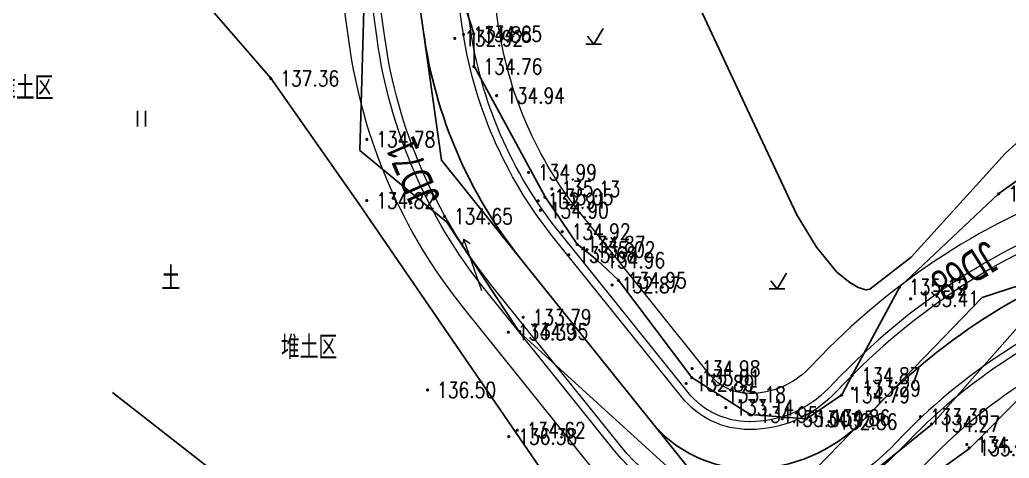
# Model space of a CAD drawing. Extents: x 529262 to 576451, y 2694391 to 2717535.
# Drawn here: x 562853.9 to 562917.1, y 2710498 to 2710526.1 of the extents above; entities that cross this region are included whole.
import ezdxf
from ezdxf.enums import TextEntityAlignment as Align

# ---------------------------------------------------------------- set-up
doc = ezdxf.new("R2010")
doc.units = 0
doc.linetypes.add('DASHED', pattern=[19.05, 12.7, -6.35])
for name, color, linetype in [('DMTZ', 8, 'Continuous'), ('GCD', 8, 'Continuous'), ('ZBTZ', 8, 'Continuous'), ('ZJ', 7, 'Continuous'), ('交点标注', 3, 'Continuous'), ('道路中线_04护管挡墙', 7, 'Continuous')]:
    doc.layers.add(name, color=color, linetype=linetype)
doc.layers.add('SXSS', color=5, linetype='Continuous', lineweight=0)
doc.styles.add('EICAD', font='fsdb_e.shx', dxfattribs={"width": 0.707, "height": 2, "bigfont": 'tjhzf.shx'})
doc.styles.add('HZ', font='rs.shx', dxfattribs={"width": 0.8, "bigfont": 'hztxt.shx'})
doc.linetypes.add('10421', pattern='A,2,[150,AAA.SHX,S=0.5,R=0,X=0,Y=0.5],1e-11', length=2)

# ---------------------------------------------------------------- blocks, each defined once
blk = doc.blocks.new('GC200')
at = {"linetype": 'Continuous', "const_width": 0.2, "flags": 128}
blk.add_lwpolyline([(-0.1, 0, 1), (0.1, 0, 1)], format="xyb", close=True, dxfattribs=at)
blk = doc.blocks.new('gc123')
at = {"color": 8}
for p, q in [((0, 0), (1.2, 2)), ((-1, 0), (1, 0)), ((0, 0), (-0.8, 1))]:
    blk.add_line(p, q, dxfattribs=at)
blk = doc.blocks.new('gc086')
at = {"color": 8}
for p, q in [((0, 0), (7, 0)), ((7, 0), (6.18, 0.57)), ((7, 0), (6.18, -0.57))]:
    blk.add_line(p, q, dxfattribs=at)
blk = doc.blocks.new('gc121')
at = {"color": 8}
for p, q in [((-0.5, -1), (-0.5, 1)), ((0.5, -1), (0.5, 1))]:
    blk.add_line(p, q, dxfattribs=at)

msp = doc.modelspace()

# ---------------------------------------------------------------- linework, layer by layer
at = {"layer": 'DMTZ', "linetype": '10421', "flags": 128}
for points in [[(562974.75, 2710442.749), (562972.221, 2710448.106), (562970.53, 2710457.924), (562970.588, 2710462.816), (562968.785, 2710465.91), (562965.618, 2710470.107), (562964.715, 2710471.076), (562964.683, 2710472.686), (562965.951, 2710474.902), (562968.103, 2710485.167), (562969.614, 2710489.535), (562971.349, 2710495.807), (562974.751, 2710500.717), (562975.789, 2710507.824), (562974.879, 2710510.167), (562971.31, 2710515.179), (562964.213, 2710518.086), (562956.712, 2710519.931), (562939.506, 2710518.475), (562935.726, 2710518.126), (562931.762, 2710518.288), (562929.3, 2710519.315), (562919.688, 2710517.249), (562916.468, 2710514.965), (562910.131, 2710508.998), (562907.098, 2710503.349), (562906.436, 2710502.096), (562904.175, 2710500.572), (562900.581, 2710500.839), (562896.864, 2710503.212), (562892.174, 2710509.435), (562890.793, 2710510.72), (562889.538, 2710511.732), (562887.479, 2710514.751), (562882.949, 2710523.099), (562882.932, 2710525.189), (562882.238, 2710527.399), (562883.799, 2710533.091), (562883.971, 2710540.381), (562884.533, 2710541.159), (562880.615, 2710548.025), (562877.384, 2710551.024), (562873.585, 2710553.819), (562871.27, 2710555.417), (562866.187, 2710554.863), (562864.035, 2710554.128), (562862.653, 2710554.187), (562854.416, 2710552.946), (562849.3, 2710552.984), (562844.828, 2710554.167), (562838.817, 2710556.934), (562838.273, 2710558.715), (562837.129, 2710561.856), (562835.427, 2710564.474), (562828.384, 2710572.825), (562826.351, 2710574.034), (562816.192, 2710586.281), (562809.61, 2710595.308), (562807.629, 2710596.472), (562803.713, 2710599.951), (562798.177, 2710607.245), (562792.142, 2710614.012), (562783.976, 2710622.925), (562784.583, 2710624.318), (562785.211, 2710624.551), (562787.2, 2710623.094), (562788.779, 2710623.401), (562790.508, 2710625.592), (562788.742, 2710630.515), (562788.088, 2710634.638), (562786.78, 2710636.602), (562786.639, 2710640.923), (562787.825, 2710645.241), (562787.853, 2710649.099), (562784.409, 2710653.639), (562785.16, 2710656.358), (562788.285, 2710662.328), (562794.012, 2710668.105), (562797.95, 2710670.849), (562807.487, 2710674.38), (562815.068, 2710676.668), (562817.722, 2710679.886), (562819.808, 2710683.864), (562817.75, 2710692.913), (562819.815, 2710697.495), (562820.162, 2710700.927), (562819.299, 2710705.399), (562817.923, 2710708.322), (562815.977, 2710712.962), (562813.994, 2710719.447), (562811.415, 2710723.52), (562810.681, 2710763.291), (562817.676, 2710808.528), (562821.871, 2710812.379)], [(562841.557, 2710548.639), (562847.91, 2710545.822), (562851.625, 2710544.985), (562858.266, 2710543.426), (562860.507, 2710543.332), (562868.946, 2710546.524), (562874.207, 2710544.055), (562875.139, 2710542.395), (562876.284, 2710540.199), (562875.657, 2710517.711)], [(562875.657, 2710517.711), (562881.21, 2710513.137), (562885.843, 2710506.104), (562896, 2710496.867), (562900.743, 2710493.457), (562902.151, 2710493.361), (562907.646, 2710496.54), (562912.217, 2710500.242), (562921.146, 2710510.357), (562930.033, 2710510.406), (562938.499, 2710510.977), (562949.554, 2710513.397), (562960.724, 2710510.917), (562965.901, 2710508.987), (562966.344, 2710506.266), (562965.235, 2710499.059), (562962.131, 2710488.921), (562959.764, 2710481.926), (562959.3, 2710474.52), (562961.694, 2710463.04), (562963.558, 2710459.008), (562967.211, 2710448.678), (562970.665, 2710436.493), (562971.955, 2710429.863), (562968.755, 2710422.751), (562967.856, 2710417.67), (562961.733, 2710408.39), (562959.045, 2710402.617), (562949.507, 2710394.865), (562946.622, 2710390.926), (562942.674, 2710379.154), (562939.608, 2710372.623), (562934.078, 2710360.814), (562930.123, 2710353.403), (562927.298, 2710352.258)]]:
    msp.add_lwpolyline(points, dxfattribs=at)
at = {"layer": 'DMTZ', "linetype": '10421'}
for points in [[(562851.625, 2710544.985), (562856.762, 2710535.737), (562865.932, 2710526.987), (562869.974, 2710522.335), (562875.563, 2710514.347)], [(562875.563, 2710514.347), (562888.629, 2710495.291), (562901.104, 2710489.843), (562905.086, 2710491.837), (562914.599, 2710498.673), (562921.986, 2710506.108), (562928.788, 2710507.585), (562940.801, 2710508.346), (562947.459, 2710509.785), (562960.313, 2710508.267), (562962.949, 2710506.973), (562963.716, 2710505.44), (562962.997, 2710501.625), (562960.007, 2710489.673), (562957.269, 2710483.404), (562956.766, 2710474.443), (562958.176, 2710463.187), (562963.349, 2710448.931), (562968.135, 2710435.077), (562966.611, 2710428.485), (562964.283, 2710426.124)], [(562859.85, 2710502.248), (562878.421, 2710487.749), (562915.885, 2710478.731), (562929.862, 2710481.834), (562947.758, 2710478.805), (562952.276, 2710466.641), (562956.312, 2710458.678), (562957.437, 2710448.749), (562960.849, 2710434.711), (562962.894, 2710429.434), (562964.283, 2710426.124), (562963.631, 2710423.873), (562959.426, 2710415.623), (562955.642, 2710407.193), (562937.359, 2710382.773), (562927.246, 2710362.08), (562924.86, 2710351.276), (562923.94, 2710345.474), (562923.683, 2710342.281)]]:
    msp.add_lwpolyline(points, dxfattribs=at)
at = {"layer": 'ZBTZ', "linetype": 'Continuous'}
msp.add_lwpolyline([(562887.178, 2710537.787), (562891.905, 2710534.389), (562893.552, 2710533.072), (562894.392, 2710532.064), (562895.272, 2710531.036), (562896.329, 2710529.102), (562900.529, 2710520.043), (562903.572, 2710513.604), (562904.815, 2710511.544), (562906.117, 2710509.943), (562906.947, 2710509.269), (562907.472, 2710508.964), (562907.978, 2710508.807), (562908.226, 2710508.864), (562910.868, 2710510.905), (562916.881, 2710517.551), (562917.789, 2710518.35)], dxfattribs=at)
at = {"layer": '交点标注', "linetype": 'DASHED'}
for p, q in [((562880.858, 2710517.092), (562879.719, 2710525.284)), ((562886.034, 2710510.642), (562880.858, 2710517.092)), ((562924.751, 2710511.386), (562915.407, 2710508.312)), ((562915.407, 2710508.312), (562908.555, 2710501.256)), ((562896.673, 2710497.383), (562894.271, 2710500.377)), ((562907.74, 2710500.417), (562904.795, 2710497.383))]:
    msp.add_line(p, q, dxfattribs=at)
at = {"layer": '道路中线_04护管挡墙', "color": 8, "lineweight": 0}
for points in [[(562925.532, 2710509.011, 0.121145), (562910.349, 2710499.514), (562909.534, 2710498.675, -0.20273), (562900.566, 2710494.883), (562900.511, 2710494.883, -0.22745), (562892.321, 2710498.812), (562884.084, 2710509.077, -0.13532), (562877.242, 2710524.94), (562876.884, 2710527.518, -0.045832), (562876.777, 2710529.802), (562876.913, 2710532.814, 0.119843), (562874.413, 2710545.567, 0.291359), (562873.438, 2710546.195), (562863.737, 2710546.24, -0.078642), (562847.538, 2710548.881), (562846.879, 2710549.098, -0.135649), (562832.474, 2710558.707), (562815.804, 2710577.987, 0.002775), (562815.457, 2710578.384), (562787.185, 2710610.358, -0.154194)], [(562923.25, 2710515.945, 0.121145), (562905.111, 2710504.6), (562904.297, 2710503.761, -0.20273), (562900.566, 2710502.183), (562900.511, 2710502.183, -0.22745), (562898.015, 2710503.381), (562889.778, 2710513.646, -0.13532), (562884.473, 2710525.945), (562884.114, 2710528.524, -0.045832), (562884.07, 2710529.474), (562884.205, 2710532.486, 0.119843), (562881.042, 2710548.624, 0.291359), (562873.472, 2710553.495), (562863.771, 2710553.54, -0.078642), (562849.824, 2710555.814), (562849.165, 2710556.031, -0.135649), (562837.996, 2710563.481), (562821.326, 2710582.761, 0.002775)], [(562923.813, 2710514.236, 0.121145), (562906.403, 2710503.346), (562905.588, 2710502.507, -0.20273), (562900.566, 2710500.383), (562900.511, 2710500.383, -0.22745), (562896.611, 2710502.254), (562888.374, 2710512.519, -0.13532), (562882.69, 2710525.697), (562882.331, 2710528.276, -0.045832), (562882.272, 2710529.555), (562882.407, 2710532.567, 0.119843), (562879.408, 2710547.871, 0.291359), (562873.464, 2710551.695), (562863.763, 2710551.74, -0.078642), (562849.261, 2710554.104), (562848.602, 2710554.322, -0.135649), (562836.634, 2710562.304), (562819.964, 2710581.584, 0.002775)], [(562923.969, 2710513.761, 0.121145), (562906.762, 2710502.997), (562905.947, 2710502.158, -0.20273), (562900.566, 2710499.883), (562900.511, 2710499.883, -0.22745), (562896.221, 2710501.941), (562887.984, 2710512.206, -0.13532), (562882.195, 2710525.628), (562881.836, 2710528.207, -0.045832), (562881.772, 2710529.578), (562881.908, 2710532.589, 0.119843), (562878.954, 2710547.661, 0.291359), (562873.461, 2710551.195), (562863.761, 2710551.24, -0.078642), (562849.104, 2710553.629), (562848.445, 2710553.847, -0.135649), (562836.256, 2710561.977), (562819.586, 2710581.257, 0.002775)], [(562925.688, 2710508.536, 0.121145), (562910.707, 2710499.166), (562909.893, 2710498.327, -0.20273), (562900.566, 2710494.383), (562900.511, 2710494.383, -0.22745), (562891.931, 2710498.499), (562883.694, 2710508.764, -0.13532), (562876.747, 2710524.871), (562876.389, 2710527.449, -0.045832), (562876.278, 2710529.825), (562876.413, 2710532.836, 0.119843), (562873.959, 2710545.358, 0.291359), (562873.436, 2710545.695), (562863.735, 2710545.74, -0.078642), (562847.381, 2710548.406), (562846.722, 2710548.623, -0.135649), (562832.095, 2710558.38), (562815.425, 2710577.66, 0.002775), (562815.082, 2710578.053)], [(562926.251, 2710506.826, 0.121145), (562911.999, 2710497.912), (562911.184, 2710497.073, -0.20273), (562900.566, 2710492.583), (562900.511, 2710492.583, -0.22745), (562890.527, 2710497.372), (562882.29, 2710507.638, -0.13532), (562874.964, 2710524.623), (562874.606, 2710527.201, -0.045832), (562874.48, 2710529.906), (562874.615, 2710532.917, 0.112082), (562872.637, 2710543.898), (562863.727, 2710543.94, -0.078642), (562846.818, 2710546.697), (562846.159, 2710546.914, -0.135649), (562830.734, 2710557.202), (562814.064, 2710576.483, 0.002775)]]:
    msp.add_lwpolyline(points, format="xyb", dxfattribs=at)
at = {"layer": '道路中线_04护管挡墙', "color": 1}
msp.add_lwpolyline([(562924.751, 2710511.386, 0.121145), (562908.555, 2710501.256), (562907.74, 2710500.417, -0.20273), (562900.566, 2710497.383), (562900.511, 2710497.383, -0.22745), (562894.271, 2710500.377), (562886.034, 2710510.642, -0.13532), (562879.719, 2710525.284), (562879.36, 2710527.863, -0.045832), (562879.275, 2710529.69), (562879.41, 2710532.702, 0.119843), (562876.683, 2710546.614, 0.291359), (562873.45, 2710548.695), (562863.749, 2710548.74, -0.078642), (562848.321, 2710551.255), (562847.662, 2710551.472, -0.135649), (562834.365, 2710560.342), (562817.695, 2710579.622, 0.002775)], format="xyb", dxfattribs=at)

# ---------------------------------------------------------------- block references
at = {"layer": 'GCD', "linetype": 'Continuous'}
ref = msp.add_blockref('GC200', (562881.713, 2710524.883, 132.918), dxfattribs=dict(at, xscale=0.5, yscale=0.5, zscale=0.5))
ref.add_attrib('height', '132.92', dxfattribs={"linetype": 'Continuous', "height": 1, "style": 'HZ', "width": 0.8}).set_placement((562882.313, 2710524.883, 132.918), align=Align.MIDDLE_LEFT)
ref = msp.add_blockref('GC200', (562882.271, 2710525.131, 134.883), dxfattribs=dict(at, xscale=0.5, yscale=0.5, zscale=0.5))
ref.add_attrib('height', '134.88', dxfattribs={"linetype": 'Continuous', "height": 1, "style": 'HZ', "width": 0.8}).set_placement((562882.871, 2710525.131, 134.883), align=Align.MIDDLE_LEFT)
at = {"layer": 'GCD', "color": 3, "linetype": 'Continuous'}
ref = msp.add_blockref('GC200', (562882.92, 2710525.173, 134.65), dxfattribs=dict(at, xscale=0.5, yscale=0.5, zscale=0.5))
ref.add_attrib('height', '134.65', dxfattribs={"linetype": 'Continuous', "height": 1, "style": 'HZ', "width": 0.8}).set_placement((562883.52, 2710525.173, 134.65), align=Align.MIDDLE_LEFT)
ref = msp.add_blockref('GC200', (562882.937, 2710523.083, 134.755), dxfattribs=dict(at, xscale=0.5, yscale=0.5, zscale=0.5))
ref.add_attrib('height', '134.76', dxfattribs={"linetype": 'Continuous', "height": 1, "style": 'HZ', "width": 0.8}).set_placement((562883.537, 2710523.083, 134.755), align=Align.MIDDLE_LEFT)
ref = msp.add_blockref('GC200', (562869.962, 2710522.319, 137.355), dxfattribs=dict(at, xscale=0.5, yscale=0.5, zscale=0.5))
ref.add_attrib('height', '137.36', dxfattribs={"linetype": 'Continuous', "height": 1, "style": 'HZ', "width": 0.8}).set_placement((562870.562, 2710522.319, 137.355), align=Align.MIDDLE_LEFT)
at = {"layer": 'GCD', "linetype": 'Continuous'}
ref = msp.add_blockref('GC200', (562884.383, 2710521.223, 134.935), dxfattribs=dict(at, xscale=0.5, yscale=0.5, zscale=0.5))
ref.add_attrib('height', '134.94', dxfattribs={"linetype": 'Continuous', "height": 1, "style": 'HZ', "width": 0.8}).set_placement((562884.983, 2710521.223, 134.935), align=Align.MIDDLE_LEFT)
ref = msp.add_blockref('GC200', (562876.097, 2710518.429, 134.78), dxfattribs=dict(at, xscale=0.5, yscale=0.5, zscale=0.5))
ref.add_attrib('height', '134.78', dxfattribs={"linetype": 'Continuous', "height": 1, "style": 'HZ', "width": 0.8}).set_placement((562876.697, 2710518.429, 134.78), align=Align.MIDDLE_LEFT)
ref = msp.add_blockref('GC200', (562886.424, 2710516.319, 134.986), dxfattribs=dict(at, xscale=0.5, yscale=0.5, zscale=0.5))
ref.add_attrib('height', '134.99', dxfattribs={"linetype": 'Continuous', "height": 1, "style": 'HZ', "width": 0.8}).set_placement((562887.024, 2710516.319, 134.986), align=Align.MIDDLE_LEFT)
ref = msp.add_blockref('GC200', (562887.913, 2710515.265, 135.129), dxfattribs=dict(at, xscale=0.5, yscale=0.5, zscale=0.5))
ref.add_attrib('height', '135.13', dxfattribs={"linetype": 'Continuous', "height": 1, "style": 'HZ', "width": 0.8}).set_placement((562888.513, 2710515.265, 135.129), align=Align.MIDDLE_LEFT)
at = {"layer": 'GCD', "color": 3, "linetype": 'Continuous'}
ref = msp.add_blockref('GC200', (562887.467, 2710514.735, 135.054), dxfattribs=dict(at, xscale=0.5, yscale=0.5, zscale=0.5))
ref.add_attrib('height', '135.05', dxfattribs={"linetype": 'Continuous', "height": 1, "style": 'HZ', "width": 0.8}).set_placement((562888.067, 2710514.735, 135.054), align=Align.MIDDLE_LEFT)
ref = msp.add_blockref('GC200', (562916.456, 2710514.949, 135.289), dxfattribs=dict(at, xscale=0.5, yscale=0.5, zscale=0.5))
ref.add_attrib('height', '135.29', dxfattribs={"linetype": 'Continuous', "height": 1, "style": 'HZ', "width": 0.8}).set_placement((562917.056, 2710514.949, 135.289), align=Align.MIDDLE_LEFT)
at = {"layer": 'GCD', "linetype": 'Continuous'}
ref = msp.add_blockref('GC200', (562876.091, 2710514.514, 134.82), dxfattribs=dict(at, xscale=0.5, yscale=0.5, zscale=0.5))
ref.add_attrib('height', '134.82', dxfattribs={"linetype": 'Continuous', "height": 1, "style": 'HZ', "width": 0.8}).set_placement((562876.691, 2710514.514, 134.82), align=Align.MIDDLE_LEFT)
ref = msp.add_blockref('GC200', (562887.04, 2710514.5, 132.907), dxfattribs=dict(at, xscale=0.5, yscale=0.5, zscale=0.5))
ref.add_attrib('height', '132.91', dxfattribs={"linetype": 'Continuous', "height": 1, "style": 'HZ', "width": 0.8}).set_placement((562887.64, 2710514.5, 132.907), align=Align.MIDDLE_LEFT)
ref = msp.add_blockref('GC200', (562881.056, 2710513.499, 134.646), dxfattribs=dict(at, xscale=0.5, yscale=0.5, zscale=0.5))
ref.add_attrib('height', '134.65', dxfattribs={"linetype": 'Continuous', "height": 1, "style": 'HZ', "width": 0.8}).set_placement((562881.656, 2710513.499, 134.646), align=Align.MIDDLE_LEFT)
ref = msp.add_blockref('GC200', (562887.18, 2710513.897, 134.904), dxfattribs=dict(at, xscale=0.5, yscale=0.5, zscale=0.5))
ref.add_attrib('height', '134.90', dxfattribs={"linetype": 'Continuous', "height": 1, "style": 'HZ', "width": 0.8}).set_placement((562887.78, 2710513.897, 134.904), align=Align.MIDDLE_LEFT)
ref = msp.add_blockref('GC200', (562888.572, 2710512.526, 134.922), dxfattribs=dict(at, xscale=0.5, yscale=0.5, zscale=0.5))
ref.add_attrib('height', '134.92', dxfattribs={"linetype": 'Continuous', "height": 1, "style": 'HZ', "width": 0.8}).set_placement((562889.172, 2710512.526, 134.922), align=Align.MIDDLE_LEFT)
at = {"layer": 'GCD', "color": 3, "linetype": 'Continuous'}
ref = msp.add_blockref('GC200', (562889.526, 2710511.716, 134.87), dxfattribs=dict(at, xscale=0.5, yscale=0.5, zscale=0.5))
ref.add_attrib('height', '134.87', dxfattribs={"linetype": 'Continuous', "height": 1, "style": 'HZ', "width": 0.8}).set_placement((562890.126, 2710511.716, 134.87), align=Align.MIDDLE_LEFT)
ref = msp.add_blockref('GC200', (562889.001, 2710511.051, 133.682), dxfattribs=dict(at, xscale=0.5, yscale=0.5, zscale=0.5))
ref.add_attrib('height', '133.68', dxfattribs={"linetype": 'Continuous', "height": 1, "style": 'HZ', "width": 0.8}).set_placement((562889.601, 2710511.051, 133.682), align=Align.MIDDLE_LEFT)
at = {"layer": 'GCD', "linetype": 'Continuous'}
ref = msp.add_blockref('GC200', (562890.158, 2710511.378, 135.021), dxfattribs=dict(at, xscale=0.5, yscale=0.5, zscale=0.5))
ref.add_attrib('height', '135.02', dxfattribs={"linetype": 'Continuous', "height": 1, "style": 'HZ', "width": 0.8}).set_placement((562890.758, 2710511.378, 135.021), align=Align.MIDDLE_LEFT)
at = {"layer": 'GCD', "color": 3, "linetype": 'Continuous'}
ref = msp.add_blockref('GC200', (562890.781, 2710510.704, 134.958), dxfattribs=dict(at, xscale=0.5, yscale=0.5, zscale=0.5))
ref.add_attrib('height', '134.96', dxfattribs={"linetype": 'Continuous', "height": 1, "style": 'HZ', "width": 0.8}).set_placement((562891.381, 2710510.704, 134.958), align=Align.MIDDLE_LEFT)
at = {"layer": 'GCD', "linetype": 'Continuous'}
ref = msp.add_blockref('GC200', (562891.76, 2710509.117, 132.87), dxfattribs=dict(at, xscale=0.5, yscale=0.5, zscale=0.5))
ref.add_attrib('height', '132.87', dxfattribs={"linetype": 'Continuous', "height": 1, "style": 'HZ', "width": 0.8}).set_placement((562892.36, 2710509.117, 132.87), align=Align.MIDDLE_LEFT)
at = {"layer": 'GCD', "color": 3, "linetype": 'Continuous'}
ref = msp.add_blockref('GC200', (562892.162, 2710509.419, 134.947), dxfattribs=dict(at, xscale=0.5, yscale=0.5, zscale=0.5))
ref.add_attrib('height', '134.95', dxfattribs={"linetype": 'Continuous', "height": 1, "style": 'HZ', "width": 0.8}).set_placement((562892.762, 2710509.419, 134.947), align=Align.MIDDLE_LEFT)
ref = msp.add_blockref('GC200', (562910.119, 2710508.982, 135.12), dxfattribs=dict(at, xscale=0.5, yscale=0.5, zscale=0.5))
ref.add_attrib('height', '135.12', dxfattribs={"linetype": 'Continuous', "height": 1, "style": 'HZ', "width": 0.8}).set_placement((562910.719, 2710508.982, 135.12), align=Align.MIDDLE_LEFT)
at = {"layer": 'GCD', "linetype": 'Continuous'}
ref = msp.add_blockref('GC200', (562910.832, 2710508.235, 135.414), dxfattribs=dict(at, xscale=0.5, yscale=0.5, zscale=0.5))
ref.add_attrib('height', '135.41', dxfattribs={"linetype": 'Continuous', "height": 1, "style": 'HZ', "width": 0.8}).set_placement((562911.432, 2710508.235, 135.414), align=Align.MIDDLE_LEFT)
ref = msp.add_blockref('GC200', (562886.08, 2710507.057, 133.791), dxfattribs=dict(at, xscale=0.5, yscale=0.5, zscale=0.5))
ref.add_attrib('height', '133.79', dxfattribs={"linetype": 'Continuous', "height": 1, "style": 'HZ', "width": 0.8}).set_placement((562886.68, 2710507.057, 133.791), align=Align.MIDDLE_LEFT)
ref = msp.add_blockref('GC200', (562885.133, 2710506.101, 134.387), dxfattribs=dict(at, xscale=0.5, yscale=0.5, zscale=0.5))
ref.add_attrib('height', '134.39', dxfattribs={"linetype": 'Continuous', "height": 1, "style": 'HZ', "width": 0.8}).set_placement((562885.733, 2710506.101, 134.387), align=Align.MIDDLE_LEFT)
ref = msp.add_blockref('GC200', (562885.864, 2710506.143, 134.349), dxfattribs=dict(at, xscale=0.5, yscale=0.5, zscale=0.5))
ref.add_attrib('height', '134.35', dxfattribs={"linetype": 'Continuous', "height": 1, "style": 'HZ', "width": 0.8}).set_placement((562886.464, 2710506.143, 134.349), align=Align.MIDDLE_LEFT)
at = {"layer": 'GCD', "color": 3, "linetype": 'Continuous'}
ref = msp.add_blockref('GC200', (562896.87, 2710503.777, 134.981), dxfattribs=dict(at, xscale=0.5, yscale=0.5, zscale=0.5))
ref.add_attrib('height', '134.98', dxfattribs={"linetype": 'Continuous', "height": 1, "style": 'HZ', "width": 0.8}).set_placement((562897.47, 2710503.777, 134.981), align=Align.MIDDLE_LEFT)
ref = msp.add_blockref('GC200', (562907.086, 2710503.333, 134.866), dxfattribs=dict(at, xscale=0.5, yscale=0.5, zscale=0.5))
ref.add_attrib('height', '134.87', dxfattribs={"linetype": 'Continuous', "height": 1, "style": 'HZ', "width": 0.8}).set_placement((562907.686, 2710503.333, 134.866), align=Align.MIDDLE_LEFT)
at = {"layer": 'GCD', "linetype": 'Continuous'}
ref = msp.add_blockref('GC200', (562896.494, 2710502.831, 132.89), dxfattribs=dict(at, xscale=0.5, yscale=0.5, zscale=0.5))
ref.add_attrib('height', '132.89', dxfattribs={"linetype": 'Continuous', "height": 1, "style": 'HZ', "width": 0.8}).set_placement((562897.094, 2710502.831, 132.89), align=Align.MIDDLE_LEFT)
at = {"layer": 'GCD', "color": 3, "linetype": 'Continuous'}
ref = msp.add_blockref('GC200', (562896.852, 2710503.196, 135.013), dxfattribs=dict(at, xscale=0.5, yscale=0.5, zscale=0.5))
ref.add_attrib('height', '135.01', dxfattribs={"linetype": 'Continuous', "height": 1, "style": 'HZ', "width": 0.8}).set_placement((562897.452, 2710503.196, 135.013), align=Align.MIDDLE_LEFT)
at = {"layer": 'GCD', "linetype": 'Continuous'}
ref = msp.add_blockref('GC200', (562879.98, 2710502.41, 136.495), dxfattribs=dict(at, xscale=0.5, yscale=0.5, zscale=0.5))
ref.add_attrib('height', '136.50', dxfattribs={"linetype": 'Continuous', "height": 1, "style": 'HZ', "width": 0.8}).set_placement((562880.58, 2710502.41, 136.495), align=Align.MIDDLE_LEFT)
ref = msp.add_blockref('GC200', (562898.492, 2710502.115, 135.183), dxfattribs=dict(at, xscale=0.5, yscale=0.5, zscale=0.5))
ref.add_attrib('height', '135.18', dxfattribs={"linetype": 'Continuous', "height": 1, "style": 'HZ', "width": 0.8}).set_placement((562899.092, 2710502.115, 135.183), align=Align.MIDDLE_LEFT)
at = {"layer": 'GCD', "color": 3, "linetype": 'Continuous'}
ref = msp.add_blockref('GC200', (562906.424, 2710502.08, 134.786), dxfattribs=dict(at, xscale=0.5, yscale=0.5, zscale=0.5))
ref.add_attrib('height', '134.79', dxfattribs={"linetype": 'Continuous', "height": 1, "style": 'HZ', "width": 0.8}).set_placement((562907.024, 2710502.08, 134.786), align=Align.MIDDLE_LEFT)
ref = msp.add_blockref('GC200', (562907.118, 2710502.516, 133.291), dxfattribs=dict(at, xscale=0.5, yscale=0.5, zscale=0.5))
ref.add_attrib('height', '133.29', dxfattribs={"linetype": 'Continuous', "height": 1, "style": 'HZ', "width": 0.8}).set_placement((562907.718, 2710502.516, 133.291), align=Align.MIDDLE_LEFT)
at = {"layer": 'GCD', "linetype": 'Continuous'}
ref = msp.add_blockref('GC200', (562899.027, 2710501.289, 133.136), dxfattribs=dict(at, xscale=0.5, yscale=0.5, zscale=0.5))
ref.add_attrib('height', '133.14', dxfattribs={"linetype": 'Continuous', "height": 1, "style": 'HZ', "width": 0.8}).set_placement((562899.627, 2710501.289, 133.136), align=Align.MIDDLE_LEFT)
at = {"layer": 'GCD', "color": 3, "linetype": 'Continuous'}
ref = msp.add_blockref('GC200', (562900.569, 2710500.823, 134.951), dxfattribs=dict(at, xscale=0.5, yscale=0.5, zscale=0.5))
ref.add_attrib('height', '134.95', dxfattribs={"linetype": 'Continuous', "height": 1, "style": 'HZ', "width": 0.8}).set_placement((562901.169, 2710500.823, 134.951), align=Align.MIDDLE_LEFT)
at = {"layer": 'GCD', "linetype": 'Continuous'}
ref = msp.add_blockref('GC200', (562902.627, 2710500.57, 135.004), dxfattribs=dict(at, xscale=0.5, yscale=0.5, zscale=0.5))
ref.add_attrib('height', '135.00', dxfattribs={"linetype": 'Continuous', "height": 1, "style": 'HZ', "width": 0.8}).set_placement((562903.227, 2710500.57, 135.004), align=Align.MIDDLE_LEFT)
at = {"layer": 'GCD', "color": 3, "linetype": 'Continuous'}
ref = msp.add_blockref('GC200', (562904.163, 2710500.556, 134.951), dxfattribs=dict(at, xscale=0.5, yscale=0.5, zscale=0.5))
ref.add_attrib('height', '134.95', dxfattribs={"linetype": 'Continuous', "height": 1, "style": 'HZ', "width": 0.8}).set_placement((562904.763, 2710500.556, 134.951), align=Align.MIDDLE_LEFT)
at = {"layer": 'GCD', "linetype": 'Continuous'}
ref = msp.add_blockref('GC200', (562905.151, 2710500.634, 134.856), dxfattribs=dict(at, xscale=0.5, yscale=0.5, zscale=0.5))
ref.add_attrib('height', '134.86', dxfattribs={"linetype": 'Continuous', "height": 1, "style": 'HZ', "width": 0.8}).set_placement((562905.751, 2710500.634, 134.856), align=Align.MIDDLE_LEFT)
ref = msp.add_blockref('GC200', (562905.613, 2710500.385, 132.862), dxfattribs=dict(at, xscale=0.5, yscale=0.5, zscale=0.5))
ref.add_attrib('height', '132.86', dxfattribs={"linetype": 'Continuous', "height": 1, "style": 'HZ', "width": 0.8}).set_placement((562906.213, 2710500.385, 132.862), align=Align.MIDDLE_LEFT)
ref = msp.add_blockref('GC200', (562911.459, 2710500.703, 133.296), dxfattribs=dict(at, xscale=0.5, yscale=0.5, zscale=0.5))
ref.add_attrib('height', '133.30', dxfattribs={"linetype": 'Continuous', "height": 1, "style": 'HZ', "width": 0.8}).set_placement((562912.059, 2710500.703, 133.296), align=Align.MIDDLE_LEFT)
ref = msp.add_blockref('GC200', (562912.17, 2710500.234, 134.267), dxfattribs=dict(at, xscale=0.5, yscale=0.5, zscale=0.5))
ref.add_attrib('height', '134.27', dxfattribs={"linetype": 'Continuous', "height": 1, "style": 'HZ', "width": 0.8}).set_placement((562912.77, 2710500.234, 134.267), align=Align.MIDDLE_LEFT)
ref = msp.add_blockref('GC200', (562885.703, 2710499.835, 134.62), dxfattribs=dict(at, xscale=0.5, yscale=0.5, zscale=0.5))
ref.add_attrib('height', '134.62', dxfattribs={"linetype": 'Continuous', "height": 1, "style": 'HZ', "width": 0.8}).set_placement((562886.303, 2710499.835, 134.62), align=Align.MIDDLE_LEFT)
at = {"layer": 'GCD', "color": 3, "linetype": 'Continuous'}
ref = msp.add_blockref('GC200', (562885.163, 2710499.426, 136.375), dxfattribs=dict(at, xscale=0.5, yscale=0.5, zscale=0.5))
ref.add_attrib('height', '136.38', dxfattribs={"linetype": 'Continuous', "height": 1, "style": 'HZ', "width": 0.8}).set_placement((562885.763, 2710499.426, 136.375), align=Align.MIDDLE_LEFT)
at = {"layer": 'GCD', "linetype": 'Continuous'}
ref = msp.add_blockref('GC200', (562914.418, 2710498.923, 134.43), dxfattribs=dict(at, xscale=0.5, yscale=0.5, zscale=0.5))
ref.add_attrib('height', '134.43', dxfattribs={"linetype": 'Continuous', "height": 1, "style": 'HZ', "width": 0.8}).set_placement((562915.018, 2710498.923, 134.43), align=Align.MIDDLE_LEFT)
ref = msp.add_blockref('GC200', (562914.562, 2710498.708, 135.036), dxfattribs=dict(at, xscale=0.5, yscale=0.5, zscale=0.5))
ref.add_attrib('height', '135.04', dxfattribs={"linetype": 'Continuous', "height": 1, "style": 'HZ', "width": 0.8}).set_placement((562915.162, 2710498.708, 135.036), align=Align.MIDDLE_LEFT)
at = {"layer": 'SXSS', "color": 8, "linetype": 'Continuous', "xscale": 0.5000000001368153, "yscale": 0.5000000001368153, "zscale": 0.5000000001368153, "rotation": 109.0917052501466}
msp.add_blockref('gc086', (562883.439, 2710508.752), dxfattribs=at)
at = {"layer": 'ZBTZ', "linetype": 'Continuous', "xscale": 0.5, "yscale": 0.5}
for name, p in [('gc123', (562890.587, 2710524.518)), ('gc121', (562861.702, 2710519.749)), ('gc123', (562902.296, 2710508.884))]:
    msp.add_blockref(name, p, dxfattribs=at)

# ---------------------------------------------------------------- texts
at = {"layer": 'SXSS', "color": 8, "linetype": 'Continuous', "style": 'HZ', "width": 0.8}
msp.add_text('土', height=1.5, dxfattribs=at).set_placement((562863.575, 2710509.607), align=Align.MIDDLE)
at = {"layer": 'ZJ', "color": 8, "linetype": 'Continuous', "style": 'HZ', "width": 0.8}
for p in [(562854.279, 2710521.781), (562872.41, 2710505.208)]:
    msp.add_text('堆土区', height=1.5, dxfattribs=at).set_placement(p, align=Align.MIDDLE)
at = {"layer": '交点标注', "style": 'EICAD', "width": 0.707}
for s, rotation, p in [('JD71', 113.33128, (562879.021, 2710516.3)), ('JD68', 212.02615, (562914.347, 2710510.008))]:
    msp.add_text(s, height=2, rotation=rotation, dxfattribs=at).set_placement(p, align=Align.MIDDLE_CENTER)

doc.saveas('drawing.dxf')
